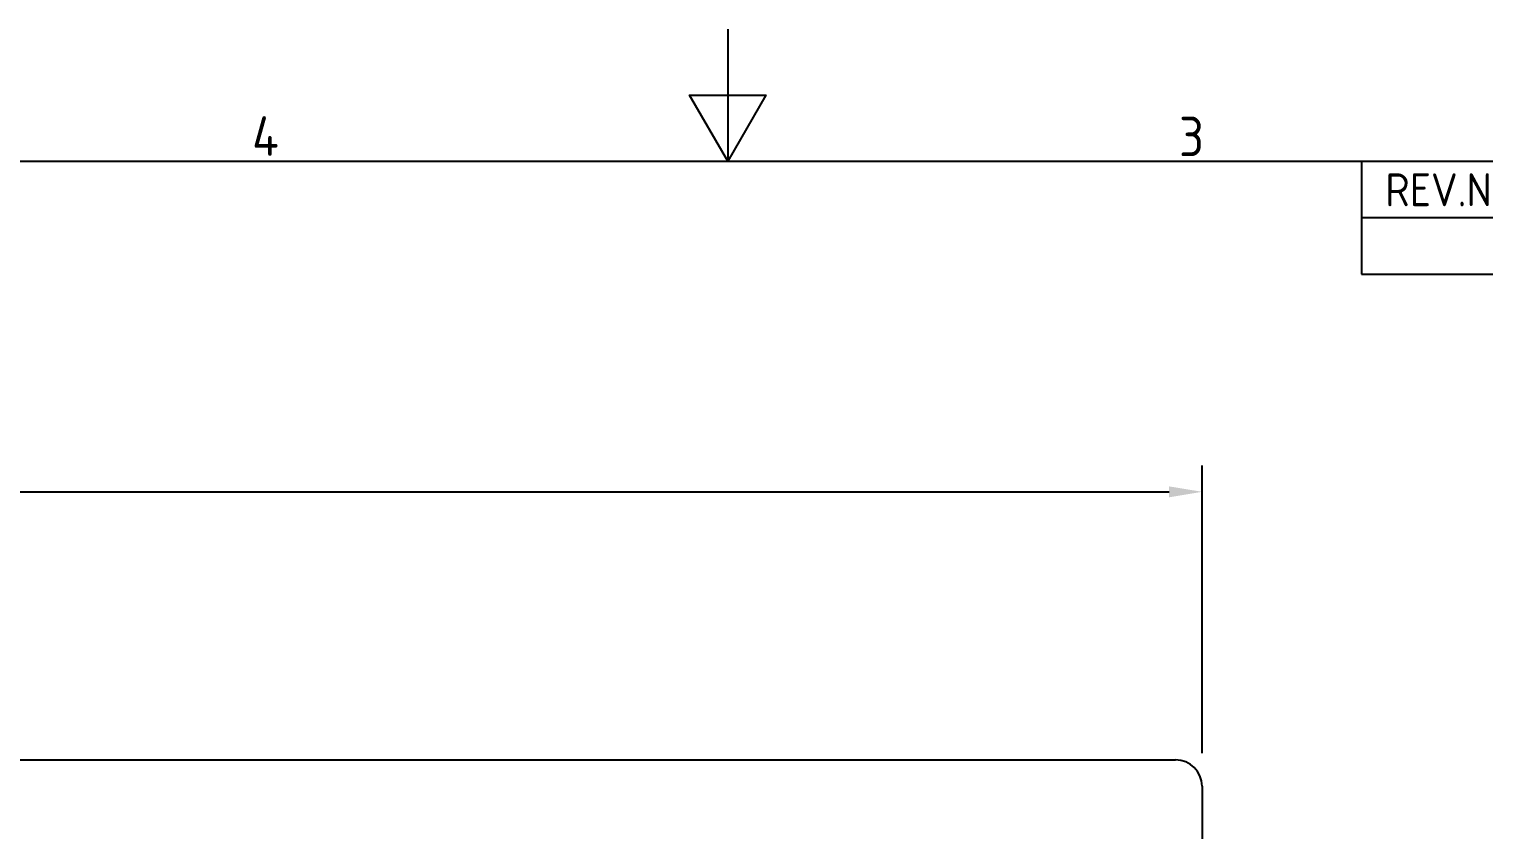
# Model space of a CAD drawing. Header units: millimetres. Extents: x 0 to 420, y 212 to 509.
# Drawn here: x 157.1 to 267.3, y 448.2 to 508.8 of the extents above; entities that cross this region are included whole.
import ezdxf

# ---------------------------------------------------------------- set-up
doc = ezdxf.new("R2010")
doc.units = ezdxf.units.MM
doc.layers.add('경계(ISO)', color=7, linetype='Continuous', lineweight=25)
doc.layers.add('기호(ISO)', color=5, linetype='Continuous', lineweight=25)
doc.styles.add('ISO ProportionalPSTEK', font='isocp.shx')
doc.styles.add('문자 텍스트_PSTEK_POSCO', font='isocp.shx')
doc.styles.add('치수 텍스트_PSTEK_POSCO', font='isocp.shx')
doc.dimstyles.new('치수_PSTEK_POSCO', dxfattribs={"dimtxt": 3.5, "dimasz": 2.5, "dimexe": 2, "dimexo": 2.5, "dimgap": 1, "dimtad": 1, "dimrnd": 1e-08, "dimdsep": 46, "dimtxsty": '치수 텍스트_PSTEK_POSCO', "dimcen": 0.09, "dimdle": 10, "dimclrd": 7, "dimclre": 7, "dimclrt": 2, "dimadec": 1, "dimazin": 2, "dimtfac": 1, "dimtmove": 0, "dimatfit": 3, "dimfxl": 0, "dimtolj": 1, "dimlwd": -1, "dimlwe": -1, "dimarcsym": 0})

# ---------------------------------------------------------------- blocks, each defined once
blk = doc.blocks.new('경계 Default Border')
at = {"layer": '경계(ISO)', "flags": 128}
for points in [[(210, 297), (210, 287), (207.11, 292), (212.89, 292), (210, 287)], [(10, 10), (10, 287), (410, 287), (410, 10), (10, 10)]]:
    blk.add_lwpolyline(points, dxfattribs=at)
at = {"layer": '경계(ISO)', "color": 2, "char_height": 3, "attachment_point": 7, "style": '문자 텍스트_PSTEK_POSCO'}
for s, insert in [('4', (173.97, 287.4)), ('3', (244.17, 287.37))]:
    blk.add_mtext(s, dxfattribs=dict(at, insert=insert))
blk = doc.blocks.new('리비전 내역')
at = {"layer": '기호(ISO)'}
for p, q in [((258, 287), (410, 287)), ((258, 287), (258, 282.72)), ((258, 282.72), (410, 282.72)), ((258, 282.72), (258, 278.44)), ((258, 278.44), (410, 278.44))]:
    blk.add_line(p, q, dxfattribs=at)
at = {"layer": '기호(ISO)', "color": 2, "insert": (259.79, 283.58), "char_height": 2.5, "attachment_point": 7, "style": 'ISO ProportionalPSTEK'}
blk.add_mtext('REV.NO', dxfattribs=at)
blk = doc.blocks.new('*D5')
at = {"color": 7}
for p, q in [((60.92, 453.96), (60.92, 475.76)), ((245.92, 453.96), (245.92, 475.76)), ((63.42, 473.76), (243.42, 473.76))]:
    blk.add_line(p, q, dxfattribs=at)
for points in [[(63.42, 474.17), (63.42, 473.34), (60.92, 473.76)], [(243.42, 474.17), (243.42, 473.34), (245.92, 473.76)]]:
    blk.add_solid(points, dxfattribs=at)
at = {"layer": 'Defpoints', "color": 0}
for p in [(245.92, 473.76), (60.92, 451.46), (245.92, 451.46)]:
    blk.add_point(p, dxfattribs=at)
at = {"color": 2, "insert": (153.42, 476.51), "char_height": 3.5, "attachment_point": 5, "style": '치수 텍스트_PSTEK_POSCO'}
blk.add_mtext('\\A1;185', dxfattribs=at)

msp = doc.modelspace()

# ---------------------------------------------------------------- linework, layer by layer
for p, q in [((62.917, 453.458), (243.917, 453.458)), ((245.917, 451.458), (245.917, 390.458))]:
    msp.add_line(p, q)
msp.add_arc((243.917, 451.458), 2, 0, 90)

# ---------------------------------------------------------------- block references
msp.add_blockref('경계 Default Border', (0, 211.803))
at = {"layer": '기호(ISO)'}
msp.add_blockref('리비전 내역', (0, 211.803), dxfattribs=at)

# ---------------------------------------------------------------- dimensions: what is measured, and where the dimension line sits
dim = msp.add_linear_dim(base=(245.917, 473.758), p1=(60.917, 451.458), p2=(245.917, 451.458), dimstyle='치수_PSTEK_POSCO')
dim.commit()
dim.dimension.update_dxf_attribs({"geometry": '*D5', "text_midpoint": (153.417, 476.508)})

doc.saveas('drawing.dxf')
